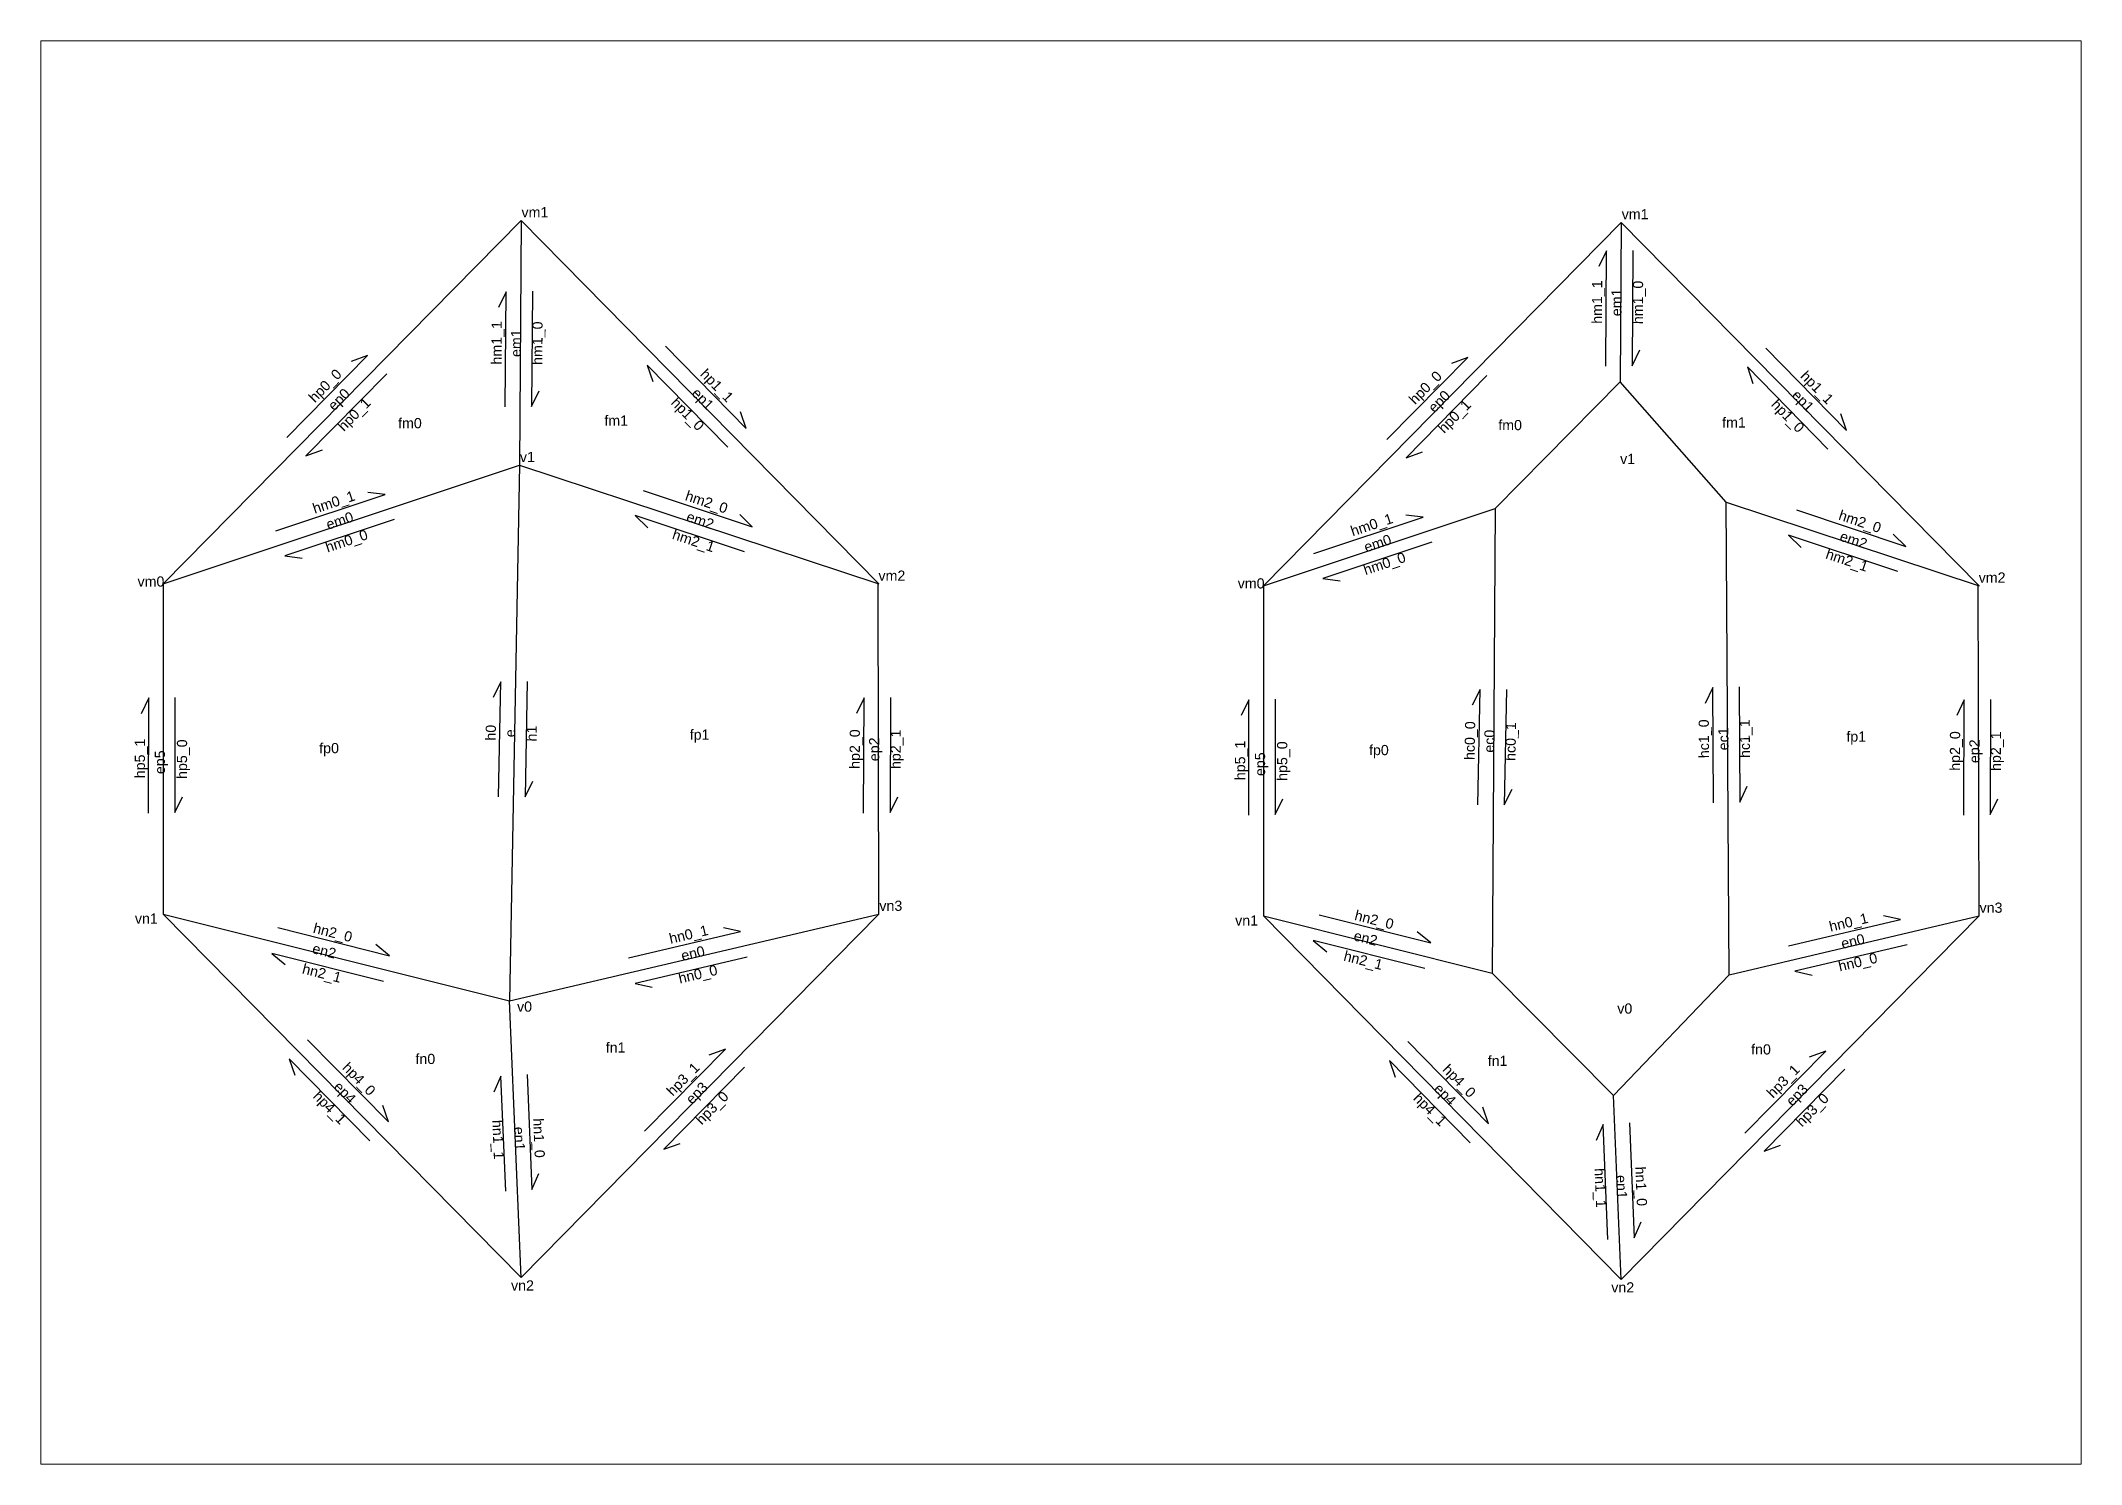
# Paper-space layout 'Layout1' of a CAD drawing. Header units: millimetres. Extents: x 1 to 287, y 0 to 200.
# The model-space entities are those that its viewports show. They can reach past a viewport. Long polylines and large blocks are cut down to what shows.
import ezdxf
from ezdxf.enums import TextEntityAlignment as Align

# ---------------------------------------------------------------- set-up
doc = ezdxf.new("R2010")
doc.units = ezdxf.units.MM
doc.styles.add('Annotative', font='arial.ttf')

# ---------------------------------------------------------------- blocks, each defined once
blk = doc.blocks.new('1')
for points in [[(-126.1, 28.9), (100.3, 28.6), (69.3, 43.5)], [(101.4, -23.1), (-125, -23.1), (-94, -38)]]:
    blk.add_lwpolyline(points)
at = {"style": 'Annotative'}
for tag, p in [('hm0_1', (-0.3, 36.7)), ('em0', (-0.7, -1.5)), ('hm0_1', (-0.5, -43.6))]:
    blk.add_attdef(tag, text='', height=20, dxfattribs=at).set_placement(p, align=Align.CENTER)

msp = doc.modelspace()

# ---------------------------------------------------------------- linework, layer by layer
for p, q in [((3127.1, 1773.7), (3830.7, 2487.9)), ((3830.7, 2487.9), (3827.6, 2007.1)), ((4534.2, 1773.7), (3830.7, 2487.9)), ((5290.1, 1769.9), (5993.6, 2484.1)), ((5993.6, 2484.1), (5991.6, 2171.2)), ((6697.2, 1769.9), (5993.6, 2484.1)), ((5991.6, 2171.2), (5745.7, 1921.7)), ((6199.8, 1934.2), (5991.6, 2171.2)), ((3127.1, 1773.7), (3827.6, 2007.1)), ((3827.6, 2007.1), (3807.8, 954.3)), ((3827.6, 2007.1), (4534.2, 1773.7)), ((6199.8, 1934.2), (6697.2, 1769.9)), ((6205.6, 1005.7), (6199.8, 1934.2)), ((5290.1, 1769.9), (5745.7, 1921.7)), ((5745.7, 1921.7), (5739.5, 1008.5)), ((3127.1, 1773.7), (3127.1, 1124.9)), ((4534.2, 1124.9), (4532.5, 1773.7)), ((5290.1, 1769.9), (5290.1, 1121.1)), ((6697.2, 1121.1), (6695.4, 1769.9)), ((3127.1, 1124.9), (3830.7, 410.7)), ((3127.1, 1124.9), (3807.8, 954.3)), ((3807.8, 954.3), (4534.2, 1124.9)), ((4534.2, 1124.9), (3830.7, 410.7)), ((5290.1, 1121.1), (5993.6, 406.9)), ((5290.1, 1121.1), (5739.5, 1008.5)), ((6697.2, 1121.1), (5993.6, 406.9)), ((6205.6, 1005.7), (6697.2, 1121.1)), ((5739.5, 1008.5), (5978.4, 768.4)), ((5978.4, 768.4), (6205.6, 1005.7)), ((3830.7, 410.7), (3807.8, 954.3)), ((5993.6, 406.9), (5978.4, 768.4))]:
    msp.add_line(p, q)

# ---------------------------------------------------------------- block references
ref = msp.add_blockref('1', (5992.6, 2327.7), dxfattribs=dict(rotation=89.6315395111187))
ref.add_attrib('hm0_1', 'hm1_0', dxfattribs={"height": 20, "rotation": 89.6315, "style": 'Annotative'}).set_placement((6036.2, 2326.9), align=Align.CENTER)
ref.add_attrib('hm0_1', 'hm1_1', dxfattribs={"height": 20, "rotation": 89.6315, "style": 'Annotative'}).set_placement((5955.9, 2327.6), align=Align.CENTER)
ref.add_attrib('em0', 'em1', dxfattribs={"height": 20, "rotation": 89.6315, "style": 'Annotative'}).set_placement((5994.1, 2327), align=Align.CENTER)
ref = msp.add_blockref('1', (3829.1, 2247.5), dxfattribs=dict(rotation=89.6315395111187))
ref.add_attrib('hm0_1', 'hm1_0', dxfattribs={"height": 20, "rotation": 89.6315, "style": 'Annotative'}).set_placement((3872.7, 2246.7), align=Align.CENTER)
ref.add_attrib('hm0_1', 'hm1_1', dxfattribs={"height": 20, "rotation": 89.6315, "style": 'Annotative'}).set_placement((3792.4, 2247.5), align=Align.CENTER)
ref.add_attrib('em0', 'em1', dxfattribs={"height": 20, "rotation": 89.6315, "style": 'Annotative'}).set_placement((3830.6, 2246.8), align=Align.CENTER)
ref = msp.add_blockref('1', (4182.4, 2130.8), dxfattribs=dict(rotation=314.4251772422648))
ref.add_attrib('hm0_1', 'hp1_0', dxfattribs={"height": 20, "rotation": 314.4252, "style": 'Annotative'}).set_placement((4151, 2100.6), align=Align.CENTER)
ref.add_attrib('hm0_1', 'hp1_1', dxfattribs={"height": 20, "rotation": 314.4252, "style": 'Annotative'}).set_placement((4208.5, 2156.7), align=Align.CENTER)
ref.add_attrib('em0', 'ep1', dxfattribs={"height": 20, "rotation": 314.4252, "style": 'Annotative'}).set_placement((4180.9, 2130.2), align=Align.CENTER)
ref = msp.add_blockref('1', (6345.4, 2127), dxfattribs=dict(rotation=314.4251772422648))
ref.add_attrib('hm0_1', 'hp1_0', dxfattribs={"height": 20, "rotation": 314.4252, "style": 'Annotative'}).set_placement((6313.9, 2096.9), align=Align.CENTER)
ref.add_attrib('hm0_1', 'hp1_1', dxfattribs={"height": 20, "rotation": 314.4252, "style": 'Annotative'}).set_placement((6371.4, 2152.9), align=Align.CENTER)
ref.add_attrib('em0', 'ep1', dxfattribs={"height": 20, "rotation": 314.4252, "style": 'Annotative'}).set_placement((6343.9, 2126.4), align=Align.CENTER)
ref = msp.add_blockref('1', (3478.9, 2130.8), dxfattribs=dict(rotation=45.43232625285327))
ref.add_attrib('hm0_1', 'hp0_1', dxfattribs={"height": 20, "rotation": 45.4323, "style": 'Annotative'}).set_placement((3509.6, 2099.9), align=Align.CENTER)
ref.add_attrib('hm0_1', 'hp0_0', dxfattribs={"height": 20, "rotation": 45.4323, "style": 'Annotative'}).set_placement((3452.5, 2156.4), align=Align.CENTER)
ref.add_attrib('em0', 'ep0', dxfattribs={"height": 20, "rotation": 45.4323, "style": 'Annotative'}).set_placement((3479.5, 2129.3), align=Align.CENTER)
ref = msp.add_blockref('1', (5641.9, 2127), dxfattribs=dict(rotation=45.43232625285327))
ref.add_attrib('hm0_1', 'hp0_1', dxfattribs={"height": 20, "rotation": 45.4323, "style": 'Annotative'}).set_placement((5672.6, 2096.1), align=Align.CENTER)
ref.add_attrib('hm0_1', 'hp0_0', dxfattribs={"height": 20, "rotation": 45.4323, "style": 'Annotative'}).set_placement((5615.5, 2152.6), align=Align.CENTER)
ref.add_attrib('em0', 'ep0', dxfattribs={"height": 20, "rotation": 45.4323, "style": 'Annotative'}).set_placement((5642.5, 2125.5), align=Align.CENTER)
ref = msp.add_blockref('1', (4180.9, 1890.4), dxfattribs=dict(rotation=341.6388914823235))
ref.add_attrib('hm0_1', 'hm2_1', dxfattribs={"height": 20, "rotation": 341.6389, "style": 'Annotative'}).set_placement((4166.7, 1849.2), align=Align.CENTER)
ref.add_attrib('hm0_1', 'hm2_0', dxfattribs={"height": 20, "rotation": 341.6389, "style": 'Annotative'}).set_placement((4192.2, 1925.3), align=Align.CENTER)
ref.add_attrib('em0', 'em2', dxfattribs={"height": 20, "rotation": 341.6389, "style": 'Annotative'}).set_placement((4179.8, 1889.2), align=Align.CENTER)
ref = msp.add_blockref('1', (3477.3, 1890.4), dxfattribs=dict(rotation=18.42649147205759))
ref.add_attrib('hm0_1', 'hm0_0', dxfattribs={"height": 20, "rotation": 18.4265, "style": 'Annotative'}).set_placement((3490.7, 1848.9), align=Align.CENTER)
ref.add_attrib('hm0_1', 'hm0_1', dxfattribs={"height": 20, "rotation": 18.4265, "style": 'Annotative'}).set_placement((3465.5, 1925.1), align=Align.CENTER)
ref.add_attrib('em0', 'em0', dxfattribs={"height": 20, "rotation": 18.4265, "style": 'Annotative'}).set_placement((3477.2, 1888.7), align=Align.CENTER)
ref = msp.add_blockref('1', (6448.5, 1852), dxfattribs=dict(rotation=341.6388914823235))
ref.add_attrib('hm0_1', 'hm2_1', dxfattribs={"height": 20, "rotation": 341.6389, "style": 'Annotative'}).set_placement((6434.3, 1810.8), align=Align.CENTER)
ref.add_attrib('hm0_1', 'hm2_0', dxfattribs={"height": 20, "rotation": 341.6389, "style": 'Annotative'}).set_placement((6459.8, 1887), align=Align.CENTER)
ref.add_attrib('em0', 'em2', dxfattribs={"height": 20, "rotation": 341.6389, "style": 'Annotative'}).set_placement((6447.3, 1850.8), align=Align.CENTER)
ref = msp.add_blockref('1', (5517.9, 1845.8), dxfattribs=dict(rotation=18.42649147205759))
ref.add_attrib('hm0_1', 'hm0_0', dxfattribs={"height": 20, "rotation": 18.4265, "style": 'Annotative'}).set_placement((5531.2, 1804.3), align=Align.CENTER)
ref.add_attrib('hm0_1', 'hm0_1', dxfattribs={"height": 20, "rotation": 18.4265, "style": 'Annotative'}).set_placement((5506, 1880.6), align=Align.CENTER)
ref.add_attrib('em0', 'em0', dxfattribs={"height": 20, "rotation": 18.4265, "style": 'Annotative'}).set_placement((5517.7, 1844.2), align=Align.CENTER)
ref = msp.add_blockref('1', (3817.7, 1480.7), dxfattribs=dict(rotation=88.92451969119101))
ref.add_attrib('hm0_1', 'h1', dxfattribs={"height": 20, "rotation": 88.9245, "style": 'Annotative'}).set_placement((3861.3, 1479.4), align=Align.CENTER)
ref.add_attrib('hm0_1', 'h0', dxfattribs={"height": 20, "rotation": 88.9245, "style": 'Annotative'}).set_placement((3780.9, 1481.1), align=Align.CENTER)
ref.add_attrib('em0', 'e', dxfattribs={"height": 20, "rotation": 88.9245, "style": 'Annotative'}).set_placement((3819.2, 1480), align=Align.CENTER)
ref = msp.add_blockref('1', (5742.6, 1465.1), dxfattribs=dict(rotation=88.92451969119101))
ref.add_attrib('hm0_1', 'hc0_1', dxfattribs={"height": 20, "rotation": 88.9245, "style": 'Annotative'}).set_placement((5786.1, 1463.8), align=Align.CENTER)
ref.add_attrib('hm0_1', 'hc0_0', dxfattribs={"height": 20, "rotation": 88.9245, "style": 'Annotative'}).set_placement((5705.8, 1465.5), align=Align.CENTER)
ref.add_attrib('em0', 'ec0', dxfattribs={"height": 20, "rotation": 88.9245, "style": 'Annotative'}).set_placement((5744.1, 1464.4), align=Align.CENTER)
ref = msp.add_blockref('1', (6202.7, 1469.9), dxfattribs=dict(rotation=90.36130428229752))
ref.add_attrib('hm0_1', 'hc1_1', dxfattribs={"height": 20, "rotation": 90.3613, "style": 'Annotative'}).set_placement((6246.3, 1469.7), align=Align.CENTER)
ref.add_attrib('hm0_1', 'hc1_0', dxfattribs={"height": 20, "rotation": 90.3613, "style": 'Annotative'}).set_placement((6165.9, 1469.4), align=Align.CENTER)
ref.add_attrib('em0', 'ec1', dxfattribs={"height": 20, "rotation": 90.3613, "style": 'Annotative'}).set_placement((6204.2, 1469.3), align=Align.CENTER)
ref = msp.add_blockref('1', (3127.1, 1449.3), dxfattribs=dict(rotation=90))
ref.add_attrib('hm0_1', 'hp5_0', (3174, 1390.4), dxfattribs={"height": 20, "rotation": 90, "style": 'Annotative'})
ref.add_attrib('hm0_1', 'hp5_1', (3091.2, 1391.8), dxfattribs={"height": 20, "rotation": 90, "style": 'Annotative'})
ref.add_attrib('em0', 'ep5', (3130.5, 1399.9), dxfattribs={"height": 20, "rotation": 90, "style": 'Annotative'})
ref = msp.add_blockref('1', (4533.3, 1449.3), dxfattribs=dict(rotation=89.84624461787641))
ref.add_attrib('hm0_1', 'hp2_1', dxfattribs={"height": 20, "rotation": 89.8462, "style": 'Annotative'}).set_placement((4576.9, 1448.7), align=Align.CENTER)
ref.add_attrib('hm0_1', 'hp2_0', dxfattribs={"height": 20, "rotation": 89.8462, "style": 'Annotative'}).set_placement((4496.6, 1449.1), align=Align.CENTER)
ref.add_attrib('em0', 'ep2', dxfattribs={"height": 20, "rotation": 89.8462, "style": 'Annotative'}).set_placement((4534.8, 1448.6), align=Align.CENTER)
ref = msp.add_blockref('1', (5290.1, 1445.5), dxfattribs=dict(rotation=90))
ref.add_attrib('hm0_1', 'hp5_0', (5336.9, 1386.6), dxfattribs={"height": 20, "rotation": 90, "style": 'Annotative'})
ref.add_attrib('hm0_1', 'hp5_1', (5254.2, 1388), dxfattribs={"height": 20, "rotation": 90, "style": 'Annotative'})
ref.add_attrib('em0', 'ep5', (5293.4, 1396.1), dxfattribs={"height": 20, "rotation": 90, "style": 'Annotative'})
ref = msp.add_blockref('1', (6696.3, 1445.5), dxfattribs=dict(rotation=89.84624461787641))
ref.add_attrib('hm0_1', 'hp2_1', dxfattribs={"height": 20, "rotation": 89.8462, "style": 'Annotative'}).set_placement((6739.9, 1444.9), align=Align.CENTER)
ref.add_attrib('hm0_1', 'hp2_0', dxfattribs={"height": 20, "rotation": 89.8462, "style": 'Annotative'}).set_placement((6659.6, 1445.3), align=Align.CENTER)
ref.add_attrib('em0', 'ep2', dxfattribs={"height": 20, "rotation": 89.8462, "style": 'Annotative'}).set_placement((6697.8, 1444.8), align=Align.CENTER)
ref = msp.add_blockref('1', (5514.8, 1064.8), dxfattribs=dict(rotation=345.9324932933609))
ref.add_attrib('hm0_1', 'hn2_1', (5446.3, 1033.7), dxfattribs={"height": 20, "rotation": 345.9325, "style": 'Annotative'})
ref.add_attrib('hm0_1', 'hn2_0', (5467.8, 1113.6), dxfattribs={"height": 20, "rotation": 345.9325, "style": 'Annotative'})
ref.add_attrib('em0', 'en2', (5466, 1073.6), dxfattribs={"height": 20, "rotation": 345.9325, "style": 'Annotative'})
ref = msp.add_blockref('1', (6451.4, 1063.4), dxfattribs=dict(rotation=13.21431322627657))
ref.add_attrib('hm0_1', 'hn0_0', dxfattribs={"height": 20, "rotation": 13.2143, "style": 'Annotative'}).set_placement((6460.9, 1020.9), align=Align.CENTER)
ref.add_attrib('hm0_1', 'hn0_1', dxfattribs={"height": 20, "rotation": 13.2143, "style": 'Annotative'}).set_placement((6442.7, 1099.1), align=Align.CENTER)
ref.add_attrib('em0', 'en0', dxfattribs={"height": 20, "rotation": 13.2143, "style": 'Annotative'}).set_placement((6451.1, 1061.8), align=Align.CENTER)
ref = msp.add_blockref('1', (3467.5, 1039.6), dxfattribs=dict(rotation=345.9324932933609))
ref.add_attrib('hm0_1', 'hn2_1', (3399, 1008.5), dxfattribs={"height": 20, "rotation": 345.9325, "style": 'Annotative'})
ref.add_attrib('hm0_1', 'hn2_0', (3420.4, 1088.4), dxfattribs={"height": 20, "rotation": 345.9325, "style": 'Annotative'})
ref.add_attrib('em0', 'en2', (3418.7, 1048.4), dxfattribs={"height": 20, "rotation": 345.9325, "style": 'Annotative'})
ref = msp.add_blockref('1', (4171, 1039.6), dxfattribs=dict(rotation=13.21431322627657))
ref.add_attrib('hm0_1', 'hn0_0', dxfattribs={"height": 20, "rotation": 13.2143, "style": 'Annotative'}).set_placement((4180.5, 997.1), align=Align.CENTER)
ref.add_attrib('hm0_1', 'hn0_1', dxfattribs={"height": 20, "rotation": 13.2143, "style": 'Annotative'}).set_placement((4162.3, 1075.3), align=Align.CENTER)
ref.add_attrib('em0', 'en0', dxfattribs={"height": 20, "rotation": 13.2143, "style": 'Annotative'}).set_placement((4170.7, 1038), align=Align.CENTER)
ref = msp.add_blockref('1', (3478.9, 767.8), dxfattribs=dict(rotation=314.5676737471467))
ref.add_attrib('hm0_1', 'hp4_1', dxfattribs={"height": 20, "rotation": 314.5677, "style": 'Annotative'}).set_placement((3447.5, 737.5), align=Align.CENTER)
ref.add_attrib('hm0_1', 'hp4_0', dxfattribs={"height": 20, "rotation": 314.5677, "style": 'Annotative'}).set_placement((3504.9, 793.8), align=Align.CENTER)
ref.add_attrib('em0', 'ep4', dxfattribs={"height": 20, "rotation": 314.5677, "style": 'Annotative'}).set_placement((3477.3, 767.2), align=Align.CENTER)
ref = msp.add_blockref('1', (5641.9, 764), dxfattribs=dict(rotation=314.5676737471467))
ref.add_attrib('hm0_1', 'hp4_1', dxfattribs={"height": 20, "rotation": 314.5677, "style": 'Annotative'}).set_placement((5610.5, 733.8), align=Align.CENTER)
ref.add_attrib('hm0_1', 'hp4_0', dxfattribs={"height": 20, "rotation": 314.5677, "style": 'Annotative'}).set_placement((5667.9, 790), align=Align.CENTER)
ref.add_attrib('em0', 'ep4', dxfattribs={"height": 20, "rotation": 314.5677, "style": 'Annotative'}).set_placement((5640.3, 763.4), align=Align.CENTER)
ref = msp.add_blockref('1', (4182.4, 767.8), dxfattribs=dict(rotation=45.43232625285327))
ref.add_attrib('hm0_1', 'hp3_0', dxfattribs={"height": 20, "rotation": 45.4323, "style": 'Annotative'}).set_placement((4213.1, 736.9), align=Align.CENTER)
ref.add_attrib('hm0_1', 'hp3_1', dxfattribs={"height": 20, "rotation": 45.4323, "style": 'Annotative'}).set_placement((4156.1, 793.4), align=Align.CENTER)
ref.add_attrib('em0', 'ep3', dxfattribs={"height": 20, "rotation": 45.4323, "style": 'Annotative'}).set_placement((4183, 766.2), align=Align.CENTER)
ref = msp.add_blockref('1', (6345.4, 764), dxfattribs=dict(rotation=45.43232625285327))
ref.add_attrib('hm0_1', 'hp3_0', dxfattribs={"height": 20, "rotation": 45.4323, "style": 'Annotative'}).set_placement((6376.1, 733.1), align=Align.CENTER)
ref.add_attrib('hm0_1', 'hp3_1', dxfattribs={"height": 20, "rotation": 45.4323, "style": 'Annotative'}).set_placement((6319, 789.6), align=Align.CENTER)
ref.add_attrib('em0', 'ep3', dxfattribs={"height": 20, "rotation": 45.4323, "style": 'Annotative'}).set_placement((6346, 762.5), align=Align.CENTER)
ref = msp.add_blockref('1', (3819.2, 682.5), dxfattribs=dict(rotation=272.4072081493897))
ref.add_attrib('hm0_1', 'hn1_1', dxfattribs={"height": 20, "rotation": 272.4072, "style": 'Annotative'}).set_placement((3775.7, 681.1), align=Align.CENTER)
ref.add_attrib('hm0_1', 'hn1_0', dxfattribs={"height": 20, "rotation": 272.4072, "style": 'Annotative'}).set_placement((3855.9, 684.3), align=Align.CENTER)
ref.add_attrib('em0', 'en1', dxfattribs={"height": 20, "rotation": 272.4072, "style": 'Annotative'}).set_placement((3817.7, 683.1), align=Align.CENTER)
ref = msp.add_blockref('1', (5986, 587.6), dxfattribs=dict(rotation=272.4072081493897))
ref.add_attrib('hm0_1', 'hn1_1', dxfattribs={"height": 20, "rotation": 272.4072, "style": 'Annotative'}).set_placement((5942.5, 586.3), align=Align.CENTER)
ref.add_attrib('hm0_1', 'hn1_0', dxfattribs={"height": 20, "rotation": 272.4072, "style": 'Annotative'}).set_placement((6022.7, 589.4), align=Align.CENTER)
ref.add_attrib('em0', 'en1', dxfattribs={"height": 20, "rotation": 272.4072, "style": 'Annotative'}).set_placement((5984.5, 588.2), align=Align.CENTER)

# ---------------------------------------------------------------- texts
at = {"style": 'Annotative'}
for s, p in [('vm1', (3831.4, 2494.2)), ('vm1', (5994.4, 2490.4)), ('fm0', (3588.8, 2079.7)), ('fm1', (3994.3, 2084.8)), ('fm0', (5751.8, 2075.9)), ('fm1', (6191.9, 2081)), ('v1', (3828.3, 2013.3)), ('v1', (5991.3, 2009.5)), ('vm0', (3076.6, 1768.5)), ('vm2', (4533.2, 1780)), ('vm0', (5239.5, 1764.8)), ('vm2', (6696.2, 1776.2)), ('fp1', (4162.1, 1467.6)), ('fp1', (6436, 1463.8)), ('fp0', (3433.8, 1441)), ('fp0', (5497.6, 1437.2)), ('vn1', (3071.4, 1106.1)), ('vn3', (4535, 1131.2)), ('vn3', (6697.9, 1127.4)), ('vn1', (5234.4, 1102.3)), ('v0', (3822.7, 933)), ('v0', (5985.7, 929.2)), ('fn0', (3623, 830.2)), ('fn1', (3997.1, 852.6)), ('fn1', (5731, 826.4)), ('fn0', (6248.8, 848.9)), ('vn2', (3810.9, 385)), ('vn2', (5973.9, 381.2))]:
    msp.add_text(s, height=20, dxfattribs=at).set_placement(p)

psp = doc.layouts.get("Layout1")

# ---------------------------------------------------------------- viewports
at = {"layer": '0', "color": 7, "lineweight": 0}
psp.add_viewport(center=(143.72, 100.08), size=(286.07, 199.499), view_center_point=(4892.14, 1442.43), view_height=2797.3554, dxfattribs=at)

doc.saveas('drawing.dxf')
